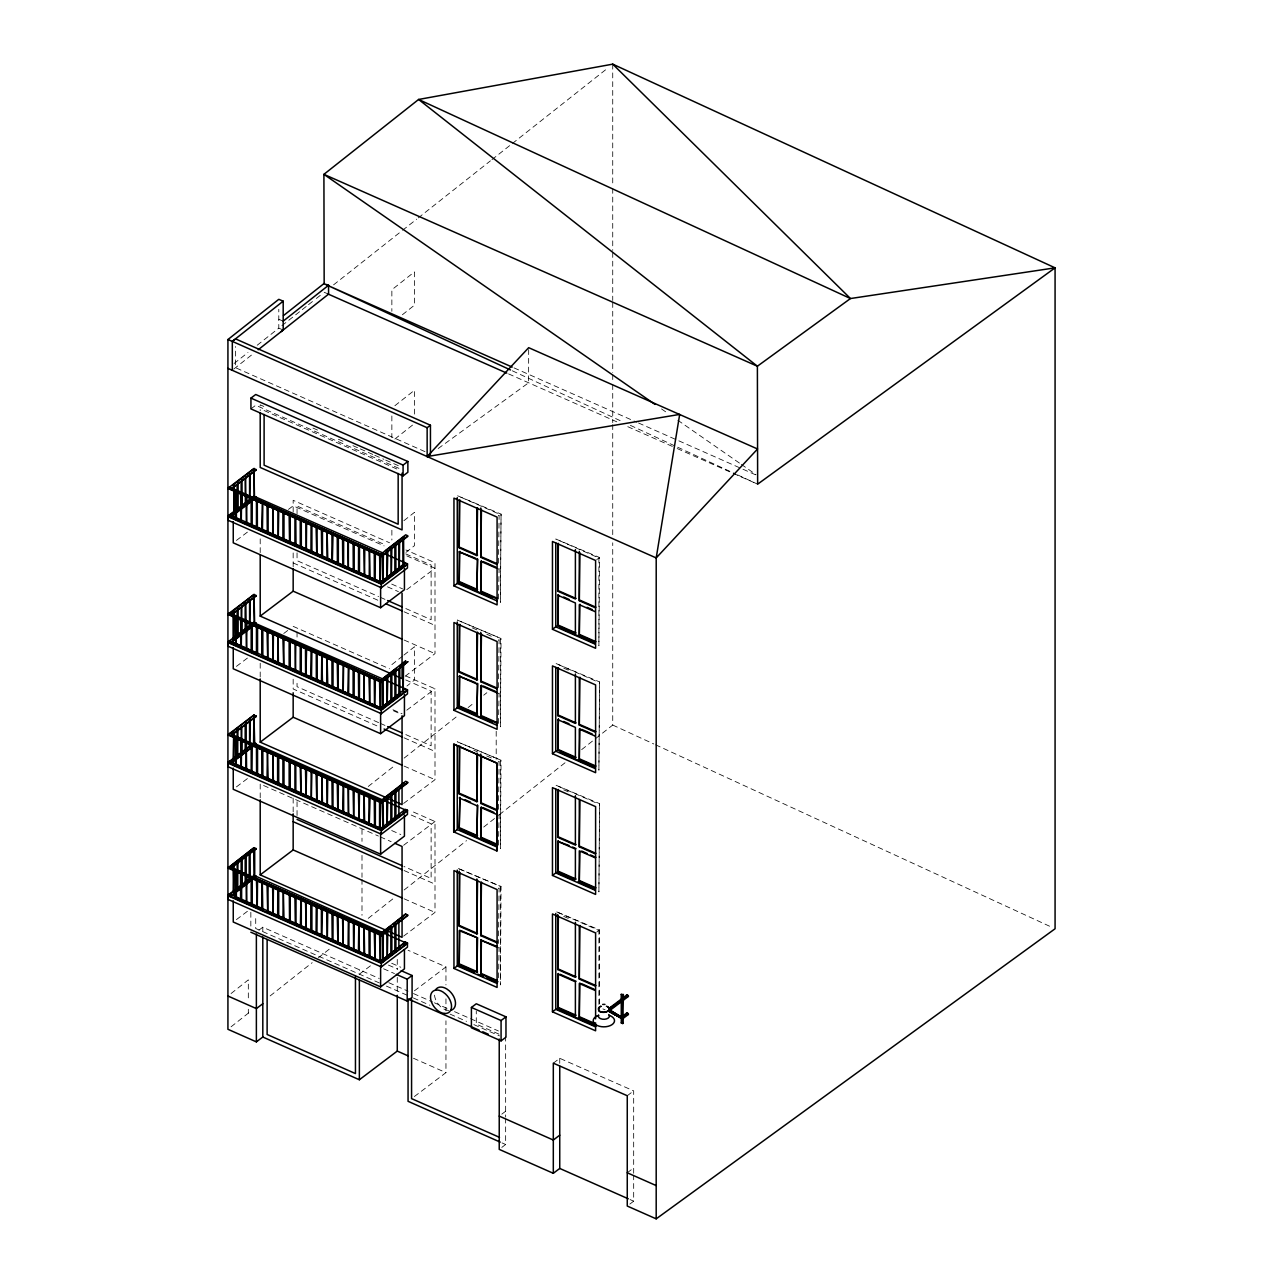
<?xml version="1.0" encoding="UTF-8"?>
<svg xmlns="http://www.w3.org/2000/svg" width="1283" height="1283" viewBox="0 0 1283 1283"><rect width="100%" height="100%" fill="white"/><g stroke="black" fill="none" stroke-linecap="round" stroke-linejoin="round"><path stroke-width="0.75" stroke-dasharray="5 3.75" d="M260.208 797.834L260.208 784.009L378.421 836.051M260.208 676.975L260.208 663.151M260.208 552.62L260.208 536.743M293.166 811.898L293.166 798.202M293.166 679.188L293.166 688.971L378.629 726.611M293.166 566.701L293.166 551.113M293.166 512.045L293.166 500.306L389.535 542.757M297.047 815.507L297.047 799.902M297.047 552.845L297.047 560.655L378.581 596.547M297.047 513.825L297.047 506.015L385.814 545.099M403.616 936.141L435.001 912.389L435.001 821.521L411.362 811.113M403.616 803.431L435.001 779.679L435.001 688.811L405.909 676.013M405.187 676.205L435.001 653.64L435.001 562.772L405.909 549.958M500.402 887.066L500.402 984.943L501.06 886.569L457.277 868.094L501.06 886.569M500.402 760.739L500.402 848.528L501.06 760.242L457.277 741.766L501.06 760.242M500.402 639.03L500.402 726.819L501.06 638.533L457.277 620.042L501.06 638.533M501.06 514.114L500.402 602.417L501.06 514.114L457.277 495.639M598.904 1004.348L598.904 930.448M598.904 557.993L598.904 645.782L599.562 557.496L555.78 539.02L598.888 557.993M599.562 1003.851L599.562 929.95L555.78 911.475L598.888 930.448M599.562 803.623L598.904 891.91L599.562 803.623L555.78 785.148L598.888 804.12M599.562 681.914L598.904 770.201L599.562 681.914L555.78 663.423L598.888 682.412M528.676 349.585L528.612 382.783L436.653 449.643M234.083 363.506L247.972 352.536M257.209 345.223L278.796 328.159L278.796 309.299M281.923 325.674L300.703 310.839M302.259 309.604L306.958 305.899M308.529 304.648L314.784 299.709M316.34 298.474L321.039 294.769M333.58 284.842L401.018 231.533M402.573 230.298L416.702 219.136M418.258 217.902L490.411 160.856M491.966 159.621L510.794 144.738M512.366 143.504L608.03 67.871M233.763 369.071L253.649 353.37M402.397 314.736L414.425 305.21L414.425 271.9L391.86 289.75L391.86 311.304M394.875 405.733L414.441 390.273L414.441 415.74M394.875 439.043L414.441 423.582M403.904 520.69L414.441 512.366L414.441 545.676L405.412 552.813M391.876 664.61L402.413 656.287M403.92 655.084L414.457 646.76L414.457 680.07L406.936 686.02M368.237 786.479L394.763 765.518M404.129 758.109L458.753 714.936M468.119 707.542L474.357 702.603M483.723 695.194L486.834 692.74M231.068 993.523L248.325 979.875L248.325 1001.414M231.068 1026.801L251.452 1010.699M270.136 995.913L312.17 962.683M318.392 957.76L330.854 947.912M368.237 918.355L393.207 898.613M404.129 889.985L466.547 840.622M483.723 827.054L494.645 818.426M499.312 814.721L566.124 761.91M581.664 749.625L594.093 739.794M595.633 738.575L612.729 725.055L612.729 542.805M250.939 408.892L255.718 405.268L400.537 469.049M236.425 540.432L247.555 532.012M288.45 509.415L293.166 505.839L384.082 545.884M236.425 666.374L247.555 657.971M283.751 633.481L290.022 628.734M498.462 515.766L499.119 515.269L498.462 565.097M406.759 589.683L435.001 568.305L405.909 555.491M498.462 569.091L499.119 568.594L498.462 599.562M236.425 786.896L249.143 777.273M596.691 559.661L599.562 557.496M498.462 640.169L499.119 639.672L498.462 689.516M406.759 710.189L435.001 688.811M498.462 693.51L499.119 693.012L498.462 723.965M236.425 919.606L247.555 911.187M476.891 752.399L477.549 751.902L472.256 749.561M258.941 930.143L262.807 927.224L379.207 978.48M498.462 761.877L499.119 761.38L498.462 811.225M403.616 845.272L435.001 821.521M498.462 815.218L499.119 814.721L498.462 845.689M370.418 965.826L359.368 974.182L359.368 969.756M498.462 888.445L499.119 887.948L498.462 943.438M414.377 990.845L445.955 966.949L408.074 950.27M498.462 947.896L499.119 947.399L498.462 981.864M596.691 932.116L599.562 929.95M414.377 1096.532L445.955 1072.636L445.955 1020.787M553.31 1063.158L559.741 1058.299L633.674 1090.871L633.674 1173.785M501.797 1114.157L505.646 1111.238M501.797 1147.419L505.646 1144.5L505.646 1118.888M627.259 1095.73L633.674 1090.871M627.259 1172.774L633.674 1167.915M629.825 1204.095L633.674 1201.177L633.674 1175.741M448.617 1010.507L445.939 1009.946A13.215 8.58 52.9 0 1 434.52 995.159M602.882 1008.903L605.079 1009.817M324.166 292.283L328.56 294.144M278.796 319.291L283.19 321.135M278.796 328.159L283.19 330.004M263.849 406.438L260.208 404.835L260.208 410.704M312.956 428.057L318.409 430.463M338.407 439.267L343.86 441.673M352.953 445.682L358.406 448.088M360.234 448.874L372.952 454.487M374.78 455.289L383.874 459.298M385.686 460.1L398.42 465.697M264.106 410.544L398.163 469.578M460.87 497.227L500.386 514.627M405.749 553.887L431.12 565.049L431.12 619.689L403.937 607.725M391.7 584.086L402.621 588.897M387.514 586.844L398.42 591.639M472.256 627.852L477.549 630.178M486.738 634.219L492.047 636.56M563.686 668.106L568.994 670.448M380.393 597.349L385.814 599.738M293.166 562.932L378.629 600.572M404.081 611.783L435.001 625.398M404.081 640.025L435.001 653.64M293.166 626.361L389.535 668.796M405.749 679.926L431.12 691.104L431.12 745.744L403.937 733.764M392.967 709.756L402.06 713.749M393.528 710.83L400.793 714.038M486.738 755.944L492.047 758.269M563.686 789.831L568.994 792.156M378.581 722.602L297.047 686.694L297.047 680.84M380.393 723.404L385.814 725.793M404.081 737.821L435.001 751.437M404.081 766.079L435.001 779.679M411.185 815.026L431.12 823.814L431.12 878.438L403.937 866.474M391.7 830.55L400.793 834.543M563.686 916.383L568.994 918.724M380.233 836.853L391.139 841.664M404.081 870.532L435.001 884.147M404.081 898.79L435.001 912.389M391.7 963.26L400.793 967.254M388.444 965.089L397.538 969.082M383.569 968.777L394.474 973.572M388.797 982.698L408.058 991.182M413.479 993.571L432.612 1002.007M434.44 1002.809L447.815 1008.695M454.519 1011.645L498.429 1030.987M498.975 1034.13L476.282 1024.123L476.282 1011.164M379.351 982.954L255.718 928.507L255.718 916.575M386.424 986.098L408.058 995.624M413.399 997.982L429.885 1005.23M450.044 1014.115L466.531 1021.364M473.86 1024.604L499.504 1035.894M514.018 367.884L636.705 422.187M638.549 423.005L677.023 440.037M678.851 440.839L741.141 468.423M742.969 469.225L757.628 475.72M508.597 373.914L616.802 421.818M627.788 426.678L675.339 447.735M677.167 448.537L757.644 484.172L737.645 474.918M424.978 451.632L235.607 367.74L235.607 346.586M413.495 1058.267L445.955 1072.636M502.038 1142.912L505.646 1144.5M630.065 1199.573L633.674 1201.177M612.729 725.055L653.753 743.964M655.565 744.798L1051.451 927.08M512.334 370.803L623.137 422.011M630.402 425.363L675.852 446.372M677.665 447.206L735.833 474.085M661.531 408.94L668.042 413.479M677.825 420.263L739.714 463.259M741.333 464.398L755.992 474.582M612.729 64.15L612.729 186.324M612.729 188.328L612.729 250.41M612.729 252.414L612.729 300.479M612.729 302.483L612.729 372.567M612.729 374.572L612.729 382.591M612.729 384.595L612.729 422.636M612.729 424.641L612.729 534.803M559.741 1058.299L559.741 1064.216M505.646 1036.135L505.646 1117.108M496.2 731.278L496.2 759.247M445.955 966.949L445.955 984.895M445.955 998.848L445.955 1010.812M397.265 959.443L397.265 969.403M397.265 977.373L397.265 993.315M391.86 415.949L391.86 437.503M391.876 530.216L391.876 540.015M361.998 829.379L361.998 841.375M361.998 855.36L361.998 877.331M361.998 879.336L361.998 915.292M297.047 632.054L297.047 637.908M262.807 927.224L262.807 931.217M250.843 912.309L250.843 926.23M248.325 1009.24L248.325 1013.153"/><path stroke-width="1.5" d="M262.807 937.039L262.807 1037.017L256.375 1041.876L227.925 1029.287L227.925 339.546L278.796 299.324L283.19 301.168L283.19 330.004L281.073 331.672M394.779 843.268L402.06 846.459L402.06 937.328L260.208 874.878L260.208 799.806M402.06 715.738L402.06 804.617L260.208 742.167L260.208 678.948M402.06 593.243L402.06 678.579L260.208 616.113L260.208 554.593M260.208 412.661L260.208 467.461L402.06 529.927L402.06 473.17M264.106 414.441L264.106 465.184L398.163 524.218L398.163 473.475M260.208 874.878L293.166 849.939L293.166 813.855M260.208 742.167L293.166 717.229L293.166 692.74M260.208 616.113L293.166 591.174L293.166 568.577M258.22 349.746L328.56 294.144L328.56 285.275L324.166 283.848L323.909 174.344L418.611 99.465L612.729 64.15L1055.075 267.842L1055.075 928.764L656.19 1218.85L627.259 1206.036L627.259 1095.73L553.31 1063.158L553.31 1173.303L499.231 1149.376L499.231 1039.022M453.957 968.44L453.957 870.58L497.082 889.568L497.082 987.429L453.957 968.44L457.935 965.457L474.101 972.578M453.957 710.333L453.957 622.528L497.082 641.532L497.082 729.321L453.957 710.333L457.935 707.334L492.079 722.361M453.957 585.914L453.957 498.125L497.082 517.113L497.082 604.902L453.957 585.914L457.935 582.931L492.079 597.958M457.261 870.082L457.277 965.955L496.794 983.355M496.826 850.837L496.826 763.048L453.701 744.06L453.701 831.849L497.082 851.03L497.082 763.241L453.957 744.252L453.957 832.042L457.261 829.54L457.261 745.744M457.261 622.03L457.277 707.847L496.794 725.248M457.261 497.628L457.277 583.428L496.794 600.829M477.549 937.905L476.891 972.37L459.218 964.591L459.218 930.624L477.549 937.905L461.639 930.897M477.549 880.411L476.891 933.96L459.218 926.182L459.218 871.173M459.218 828.417L459.875 797.449L459.218 828.417L476.891 836.195L477.549 805.227L476.891 836.195M477.549 753.875L476.891 801.731L459.218 793.952L459.218 746.594M476.891 714.471L477.549 683.518L476.891 714.471L459.218 706.692L459.218 676.237L475.785 682.732M477.549 632.15L476.891 680.022L459.218 672.244L459.218 624.869M476.891 590.068L477.549 559.099L476.891 590.068L459.218 582.29L459.218 551.818L475.785 558.33M477.549 507.747L476.891 555.603L459.218 547.825L459.218 500.466M459.218 964.591L459.875 930.127M459.218 926.182L459.875 872.632M459.218 793.952L459.875 746.097M459.218 706.692L459.875 675.74M459.218 672.244L459.875 624.372M459.218 582.29L459.875 551.321M459.218 547.825L459.875 499.969M476.891 972.37L476.891 938.402M476.891 933.96L476.891 878.951M476.891 801.731L476.891 754.372M476.891 680.022L476.891 632.647M476.891 555.603L476.891 508.244M496.681 981.078L480.788 974.086L480.788 940.118L497.355 946.613M496.681 942.668L480.788 935.66L480.788 882.624M496.681 844.904L480.788 837.911L480.788 807.44L496.681 814.432M496.681 810.455L480.788 803.447L480.788 754.099M496.681 723.195L480.788 716.187L480.788 685.731L496.681 692.724M496.681 688.73L480.788 681.738L480.788 632.391M496.681 598.776L480.788 591.784L480.788 561.312L496.681 568.321M496.681 564.328L480.788 557.319L480.788 507.988M480.788 974.086L481.446 939.621M480.788 935.66L481.446 882.127M480.788 837.911L481.446 806.943M480.788 803.447L481.446 755.575M480.788 716.187L481.446 685.218M480.788 681.738L481.446 633.866M480.788 591.784L481.446 560.815M480.788 557.319L481.446 509.463M595.601 1022.824L595.601 1030.81L552.46 1011.822L552.46 913.961L595.601 932.949L595.601 1018.83M552.46 875.423L552.46 787.634L595.601 806.622L595.601 894.411L552.46 875.423L556.437 872.44M552.46 753.698L552.46 665.909L595.601 684.897L595.601 772.687L552.46 753.698L556.437 750.715M552.46 629.295L552.46 541.506L595.601 560.495L595.601 648.284L552.46 629.295L556.437 626.312M555.764 913.464L555.78 1009.336L595.296 1026.737M555.764 789.125L555.78 872.937L595.296 890.338M555.764 667.417L555.78 751.213L595.296 768.613M555.764 542.998L555.78 626.81L595.296 644.21M557.72 1007.973L557.72 974.005L575.393 981.784L575.393 1015.751L557.72 1007.973L558.378 973.508M575.393 922.333L575.393 977.325L557.72 969.547L557.72 914.554M557.72 841.327L575.393 849.105L575.393 879.577L557.72 871.798L557.72 841.327L568.994 845.497M575.393 795.765L575.393 845.112L557.72 837.334L557.72 789.959M557.72 750.074L558.378 719.105L557.72 750.074L575.393 757.852L575.393 727.397L557.72 719.619M575.393 674.056L575.393 723.404L557.72 715.625L557.72 668.251M557.72 625.671L558.378 594.703L557.72 625.671L575.393 633.449L575.393 602.978L557.72 595.2M575.393 549.653L575.393 598.985L557.72 591.206L557.72 543.848M557.72 969.547L558.378 916.014M557.72 871.798L558.378 840.83M557.72 837.334L558.378 789.462M557.72 715.625L558.378 667.753M557.72 591.206L558.378 543.351M595.2 1024.459L579.291 1017.451L579.291 983.5L595.2 990.492M595.2 986.05L579.291 979.041L579.291 926.005M595.2 888.285L579.291 881.277L579.291 850.821L595.2 857.814M595.2 853.82L579.291 846.828L579.291 799.453M595.2 766.576L579.291 759.568L579.291 729.097L595.2 736.105M595.2 732.112L579.291 725.103L579.291 677.745M595.2 642.158L579.291 635.149L579.291 604.694L595.2 611.686M595.2 607.693L579.291 600.701L579.291 551.353M579.291 1017.451L579.948 983.003M579.291 979.041L579.948 925.508M579.291 881.277L579.948 852.217M579.291 846.828L579.948 800.929M579.291 759.568L579.948 728.6M579.291 725.103L579.948 677.248M579.291 635.149L579.948 604.197M579.291 600.701L579.948 552.829M609.104 1008.326L621.886 998.655L623.33 999.297L622.72 1023.545L621.277 1022.904L621.277 1001.975M622.72 1023.545L621.886 999.617M626.954 1012.832L628.397 1014.436L626.954 1012.832L623.153 1015.719M626.954 994.822L628.397 996.41L626.954 994.822L623.153 997.693M233.859 513.264L233.714 485.583L233.859 513.328M234.115 485.824L233.073 485.968M237.098 510.105L238.141 509.976L237.13 510.185L237.098 484.862M241.14 481.799L241.14 507.058L242.118 507.074L242.006 479.521M238.125 510.057L238.141 482.777M250.249 473.603L249.608 501.188L249.576 473.411M245.711 477.051L245.582 504.251L245.181 478.751M254.387 497.227L254.114 470.027L254.355 497.884M249.207 500.947L250.249 500.803M234.115 638.966L233.073 639.11L234.115 638.918L234.115 611.766M237.13 636.127L238.141 635.919L237.13 636.127L237.098 610.804M241.14 607.757L241.541 633.241L241.813 606.009M241.14 633L242.182 632.856M245.181 602.753L245.181 629.953L246.16 629.969L245.807 602.369M250.249 599.562L249.608 627.146L249.576 599.353M254.291 623.779L253.922 596.13M253.842 596.05L254.708 596.37L253.649 596.194M249.207 626.89L250.249 626.745M233.153 759.761L233.714 732.032L234.115 759.488L233.089 759.536L233.971 759.664M234.099 732.368L233.153 732.577M253.681 623.618L254.708 623.57M237.098 731.31L237.499 756.81L237.98 729.033M241.14 728.263L241.541 753.763L241.813 726.531M241.14 753.522L242.182 753.378M250.249 720.068L249.608 747.652L249.576 719.859M245.181 750.459L246.208 750.314L245.197 750.539L245.181 725.2M246.208 750.395L246.208 723.115M253.842 743.771L254.659 744.156L253.585 744.076L253.842 716.572M254.499 716.523L253.745 716.78M249.207 747.412L250.249 747.267M254.708 744.076L253.97 716.523M237.098 862.08L237.499 889.52L237.98 861.743M242.182 886.088L241.14 886.232L242.182 886.088L242.182 858.888M245.181 883.169L246.208 883.025L245.197 883.249L245.181 855.969M250.185 880.138L249.207 880.122L250.249 879.978L250.089 852.586M246.208 883.105L246.208 855.825M249.207 880.122L249.207 852.922M253.842 876.481L254.708 876.626L254.708 849.426M254.579 876.497L253.649 876.626M383.441 553.887L382.719 581.407M387.819 550.551L387.193 578.136L386.841 550.535M390.85 547.729L391.86 547.504L391.363 575.073L390.818 547.649L391.86 547.504M386.792 577.895L387.819 577.751M390.818 574.848L391.86 574.704M395.838 571.801L394.859 571.785L395.902 571.641L395.822 544.297M394.859 571.785L394.859 546.526M398.885 543.479L399.286 568.978L399.654 541.169M387.819 676.494L387.193 704.078L386.792 678.595M391.86 700.646L390.818 700.791L391.86 700.646L391.86 673.447M394.875 697.808L395.902 697.583L394.939 697.872L394.859 672.484M399.863 694.696L398.885 694.68L399.927 694.536L399.767 667.144M395.886 697.679L395.902 670.4L394.875 670.448L395.822 670.255M398.885 694.68L398.885 669.421M403.199 691.81L403.568 664.049M402.99 691.409L403.712 691.778M382.847 827.856L382.318 800.432M382.623 827.375L383.441 827.535L382.943 800.031M387.819 797.016L387.193 824.6L386.792 799.101M390.85 821.377L391.86 821.152L390.85 821.377L390.818 794.097M395.902 818.105L394.859 818.249L395.902 818.105L395.902 790.905M398.949 815.026L399.927 815.042L398.885 815.186L398.885 789.943M383.184 933.366L382.623 932.885M403.167 811.834L403.953 812.075L403.167 811.786M386.792 929.87L387.322 957.294L387.819 929.726L386.841 929.71M386.792 957.07L387.819 956.926M390.85 954.087L391.86 953.862L390.85 954.087L390.818 926.807M395.902 950.815L394.859 950.96L395.902 950.815L395.902 923.616M399.911 920.649L398.917 920.777L399.654 920.328M398.949 947.736L399.927 947.752L398.885 947.896L398.885 922.653M403.888 944.513L403.167 944.496M679.669 414.505L656.206 557.929L656.19 1218.85M609.04 1010.106L622.72 1017.772L622.72 1018.91L608.832 1011.229L609.04 1010.106L628.397 995.448M229.898 489.031L230.347 488.55M236.361 518.733L235.302 518.54L235.463 491.132M240.579 493.65L241.685 493.795L241.252 521.219L240.579 493.65L241.685 493.795M235.559 518.749L236.393 518.605L236.393 491.453M245.871 495.976L246.977 496.12L246.544 523.544L245.871 495.976L246.977 496.12M252.174 525.789L252.254 498.446L251.227 498.462M257.37 528.163L257.29 500.498M251.163 498.317L251.179 525.581L251.997 525.308M262.823 530.376L261.764 530.2L262.309 502.744M267.04 505.069L268.131 505.213L267.04 505.069L267.297 532.782M235.831 644.82L235.463 617.091M272.718 535.155L272.75 507.394L272.846 535.139M229.593 641.789L230.154 642.19M267.121 532.365L267.874 532.349M267.297 532.734L268.131 532.573L268.131 505.213M272.317 534.835L273.391 535.043M245.871 621.934L246.977 622.063L246.544 649.487L245.871 621.934L246.945 622.143M241.685 619.737L241.252 647.161L240.579 619.593M252.238 651.668L251.179 651.475L251.163 624.26L252.109 624.163M277.898 509.736L278.283 537.529L278.716 512.029M246.047 648.941L246.544 649.439M257.29 626.441L256.52 626.745M296.004 544.986L295.764 517.434M289.541 542.581L289.14 514.948M289.3 542.372L290.247 542.276L290.247 517.033M267.105 631.172L268.131 631.156L267.698 658.804L267.04 631.011L268.131 631.156M236.393 737.917L235.96 765.342L235.463 737.597M261.892 656.335L262.839 656.255L261.764 656.142L261.748 628.911M262.823 656.271L262.839 629.055M306.316 549.733L305.931 522.005M230.699 762.551L229.641 762.423M273.423 633.706L273.135 661.13L272.605 633.353M240.595 740.195L241.685 740.243L241.252 767.683L240.579 740.115L241.685 740.243M267.105 658.596L268.131 658.58M310.951 551.995L311.079 524.346M235.447 765.197L236.216 765.245M277.673 663.263L278.042 635.678L278.411 663.455M278.684 636.111L277.625 635.983M245.935 769.8L246.304 742.216L246.577 769.447M272.317 660.777L273.423 660.905M246.977 742.568L245.935 742.6M316.083 526.896L317.174 527.04L316.757 554.464L316.083 526.896L317.158 527.105M282.918 638.132L283.992 638.18L283.703 665.781L282.901 638.052L283.992 638.18M310.791 551.77L311.897 551.85L311.897 524.715M251.965 772.318L252.254 744.83M322.466 529.366L321.392 529.302L322.466 529.366L322.466 556.565L321.52 556.597M316.115 553.967L317.158 554.256M257.29 746.947L256.6 747.331M327.053 559.083L327.085 531.098L327.758 558.843L326.684 558.843L327.694 558.682M321.76 556.758L321.392 529.302M295.459 671.089L295.01 643.392M295.459 671.025L295.764 643.376M289.156 668.17L290.247 668.235L289.156 668.17L289.14 640.891L290.247 641.035L289.317 640.714M256.6 774.515L256.456 747.107M332.345 561.361L333.035 533.953M268.051 779.166L267.04 778.973L267.457 751.293L268.131 779.086M230.234 867.741L229.898 868.19M301.232 673.334L301.313 645.99L300.366 646.087M268.131 751.662L267.04 751.597M337.397 563.638L337.237 536.214L338.087 536.069M262.694 776.536L261.748 776.632L262.839 776.712L262.839 749.561M332.024 561.248L333.019 561.248M272.846 781.652L272.75 753.859L273.423 781.363L272.589 781.523M273.423 754.228L272.317 754.083M342.786 566.028L342.529 538.363L343.379 538.219M229.657 894.973L230.298 895.422M300.222 645.862L300.238 673.126L301.056 672.853M337.237 563.413L338.311 563.622M311.865 677.921L310.807 677.745L311.079 650.305M306.429 675.708L305.899 675.724M272.317 781.283L273.407 781.283M348.912 541.009L347.853 540.801L348.351 568.433L348.383 540.656M235.447 897.908L236.393 897.827L235.302 897.715L235.302 870.499L236.393 870.628L235.591 870.275M306.605 648.332L305.899 675.66M236.361 897.843L236.393 872.568M342.593 565.899L343.636 565.883L342.786 565.979M343.603 565.899L343.636 540.448M316.34 680.327L316.26 652.662M241.653 900.169L240.595 900.041L240.579 872.825M277.689 783.48L278.716 783.753L277.673 783.769M241.605 900.233L241.685 872.953M278.684 783.769L278.716 758.494M321.44 682.524L321.792 654.939L322.466 682.508M251.227 904.836L251.163 877.476L252.109 877.396M322.466 655.308L321.375 655.18M358.47 572.892L358.582 545.355M317.174 652.983L317.158 680.247L316.163 679.846M283.976 786.158L282.918 785.966L282.901 758.558M246.977 875.279L246.544 902.719L245.871 875.15M354.188 570.406L353.114 570.406L354.204 570.486L354.204 545.275M326.844 684.464L327.085 657.04L327.758 684.833L326.812 684.93M257.546 879.946L257.258 907.354L256.456 879.817L257.29 879.657M327.758 657.409L326.732 657.425M363.714 547.713L364.789 547.777L364.5 575.426L363.698 547.633L364.789 547.777M295.844 791.563L295.764 763.882M321.392 682.299L322.177 682.732M289.156 788.676L290.247 788.74L289.156 788.676L289.14 761.412M358.47 572.827L359.497 572.876L358.486 572.603M359.481 572.892L359.497 545.676M332.987 659.815L332.217 660.12M237.195 897.908L262.758 909.615L262.309 881.918M369.247 577.687L369.408 549.958L370.081 577.478L369.247 577.623M370.081 550.327L369.039 550.359M300.222 766.368L300.896 793.936L300.928 766.176M295.315 791.563L296.004 791.451M267.04 884.308L268.131 884.372L267.698 912.037L267.04 884.244L268.131 884.372M374.331 579.884L374.267 552.524L375.31 552.508M331.976 687.111L333.051 687.175L331.976 687.063L331.96 659.831M262.694 909.246L261.748 909.342L262.823 909.487M333.019 687.191L333.051 659.975M369.135 577.558L369.937 577.302M343.636 664.45L343.202 692.066L343.235 664.113M273.423 886.938L273.135 914.346L272.605 886.585M311.897 771.163L311.32 798.587L311.079 770.81M338.343 662.301L337.766 689.725L337.237 662.172M379.56 554.673L380.233 582.418L380.65 554.721M375.085 580.076L375.374 552.668M347.885 694.183L348.383 666.599M277.673 916.479L277.786 888.943M316.099 773.441L317.174 773.489L316.757 800.929L316.083 773.36L317.174 773.489M272.317 913.993L273.407 913.993M379.56 582.049L380.65 582.049M354.188 696.557L353.114 696.3L353.114 669.149L354.204 669.293L353.402 668.94M282.918 918.724L283.992 918.708L282.918 918.676L283.335 891.043L283.976 918.869M283.976 891.477L282.918 891.348M321.76 803.222L321.792 775.461L322.466 803.014M348.206 694.36L348.912 694.151M278.138 916.687L278.138 916.623M322.466 775.83L321.375 775.686M348.623 694.376L348.912 666.952M278.684 916.479L278.716 889.263M289.541 921.755L289.317 893.93M326.684 777.867L327.758 777.915L327.341 805.58L326.668 777.787L327.758 777.915M353.114 696.348L354.14 696.332L354.204 671.234M321.392 802.757L322.29 803.206M364.083 701.336L364.115 673.35L364.228 701.32M364.757 673.783L363.714 673.655M295.315 924.273L294.93 896.753L295.764 896.592M358.663 698.962L358.406 671.49L359.497 671.618L358.582 671.298M333.019 780.561L332.971 807.809M359.416 698.946L359.497 673.559M289.14 921.306L290.247 921.451L289.3 921.547M300.366 926.502L300.928 898.886M294.946 923.824L295.844 924.273M332.217 807.825L331.96 780.353M296.004 924.161L296.02 896.881M332.04 807.36L332.794 807.344M374.524 705.955L374.267 678.466L375.31 678.45M305.931 901.179L306.172 928.972L305.53 901.34M342.689 812.428L343.235 784.619M306.605 901.548L305.562 901.564M368.975 676.141L369.648 703.709L370.081 676.269M338.343 782.806L338.167 810.198M380.089 708.36L379.56 680.615L380.586 680.599M348.527 787.137L348.495 814.897L348.11 787.12M374.299 705.538L375.197 705.987M348.912 787.473L347.821 787.329M375.374 678.611L374.668 705.939M343.539 812.476L342.545 812.283L343.636 812.283L343.636 784.955M317.093 933.543L316.083 933.206L316.26 905.878M380.634 708.2L380.65 682.7M347.885 814.689L348.912 814.673M316.917 933.062L317.174 906.199M326.684 910.577L327.758 910.625L327.341 938.29L326.668 910.497L327.758 910.625M364.083 821.858L364.115 793.856L364.613 821.842M364.757 794.305L363.698 794.097M359.497 792.124L359.08 819.564L358.406 791.996M321.76 935.868L322.466 908.54M332.217 940.535L331.96 913.063L332.906 912.967M363.714 821.393L364.757 821.729M374.524 826.46L374.267 798.988L375.31 798.956M338.343 915.517L337.237 915.388L337.91 942.957L338.087 915.228M368.975 796.647L368.975 823.846L370.049 824.055M332.971 940.519L333.051 913.191M380.089 828.818L380.586 801.105M342.529 917.537L343.202 945.282L343.235 917.329M337.269 942.46L338.311 942.797M375.374 799.117L375.342 826.38L374.347 825.995M348.078 947.528L348.383 919.815M354.204 922.509L353.643 949.933L353.402 922.156M347.885 947.399L348.751 947.56M359.481 951.954L358.406 951.842L358.823 924.466L359.416 952.178M359.497 924.835L358.47 924.867M353.114 949.564L354.14 949.5M364.083 954.568L364.115 926.567L364.613 954.552M364.757 927.016L363.698 926.807M368.975 929.357L369.135 956.781M369.135 929.582L370.049 929.566L370.049 956.765L369.151 956.316M380.089 961.576L379.56 933.832L380.393 933.687M375.374 931.827L374.941 959.251L374.267 931.699M379.56 961.224L379.944 961.496M380.634 961.432L380.65 933.976M233.089 513.088L234.051 513.184M241.156 506.977L242.118 507.074M245.181 503.93L246.208 503.866M238.077 608.88L237.098 608.864L237.98 608.527M233.137 638.886L233.073 611.911M245.181 629.873L246.16 629.969M238.077 729.385L237.098 729.369M237.13 756.649L238.141 756.425M395.886 544.537L394.939 544.73M398.917 568.818L399.927 568.594M403.712 565.835L403.6 538.684M242.118 859.049L241.156 859.113L241.91 858.648M237.13 889.36L238.141 889.135M383.056 707.398L383.104 680.07M386.792 703.758L387.819 703.693M395.838 791.066L394.875 791.13L395.822 790.761M386.792 824.263L387.819 824.215M382.976 960.534L382.51 932.949M387.819 929.806L386.953 930.063M251.243 525.324L252.254 525.565M273.391 507.843L272.317 507.635M296.004 517.787L294.946 517.658L294.93 544.778L296.004 544.938L295.186 545.067M283.158 539.774L283.832 539.806M289.172 542.067L290.247 542.276M301.168 547.023L300.479 547.392M327.742 531.531L326.668 531.322M321.392 556.501L322.45 556.485M240.611 646.728L241.669 646.792M338.343 536.358L338.343 563.494L337.397 563.59M257.546 626.729L257.546 653.865L256.472 653.865M256.456 626.585L256.456 653.737L257.53 653.785M296.004 643.745L294.93 643.537M380.634 554.881L379.704 554.898M364.709 575.281L363.859 574.88M283.992 665.428L282.918 665.508M305.595 675.195L305.498 648.188M252.238 744.974L251.163 744.765L251.227 772.125M316.115 679.974L317.093 680.311M240.611 767.234L241.669 767.362M256.472 774.226L257.546 774.371L257.546 747.235M261.828 776.44L261.748 749.432M296.02 764.171L294.93 764.043L294.93 791.178L295.844 791.499M301.232 766.641L300.366 766.592M305.498 768.693L306.028 796.262L306.605 768.838M241.3 899.768L240.595 900.089M262.839 882.271L261.748 882.143L261.828 909.15M331.976 807.472L332.794 807.392M245.935 902.494L246.881 902.623M256.632 906.76L257.53 907.017M353.643 817.175L354.204 791.739M359.416 819.468L358.486 819.051M380.65 801.266L379.576 801.201M375.277 826.444L374.347 826.044M301.136 926.551L300.382 926.037M300.382 926.085L301.297 926.342L301.313 899.223M316.163 933.078L317.174 933.35M348.832 947.512L348.078 947.479M363.714 954.151L364.645 954.135M374.347 958.754L375.085 959.251M232.319 370.226L232.319 341.39L235.607 338.904L430.446 425.234L427.143 427.72L427.143 456.556L528.676 347.677L757.563 448.986L656.206 557.929L227.925 368.381M254.724 497.531L253.842 497.884M382.43 581.055L383.441 581.087M403.937 565.402L403.006 565.819M403.904 565.643L403.006 565.771L402.926 540.416M383.216 707.206L382.927 707.414M233.073 865.143L233.474 892.583L234.115 864.999M227.925 339.546L232.303 341.39L283.19 301.168M283.495 315.57L324.166 283.415M283.19 321.135L328.56 285.275M250.939 398.115L255.718 394.49L407.866 461.495L407.866 472.272L403.087 475.897L250.939 408.892L250.939 398.115L403.087 465.104L407.866 461.495M407.802 536.406L381.324 556.453L227.925 488.278L254.066 468.503L256.215 470.059L231.726 488.598L378.998 553.454M232.64 485.327L254.066 468.503M256.215 469.45L231.726 488.598M355.359 570.791L380.81 582.001L405.3 562.852L407.465 563.814L407.465 567.968L381.324 587.742L227.925 520.192L227.925 516.039L254.066 496.248L256.215 497.211L254.836 498.846M231.1 514.242L249.463 500.338M256.215 497.211L231.373 516.183M231.726 516.343L253.296 500.017M381.324 682.396L407.802 661.739L381.324 682.396L227.925 614.236L254.066 594.446L256.215 596.002L231.726 614.541L262.646 628.157M231.1 612.44L254.066 594.446M256.215 595.408L231.726 614.541M355.359 696.733L380.81 707.943L405.3 688.795L407.465 689.757L407.465 693.911L381.324 713.685L227.925 646.135L227.925 641.981L254.066 622.207L256.215 623.153L254.836 624.805M234.164 637.859L247.94 627.435M256.215 623.153L231.726 641.676L255.365 652.694M231.726 642.286L253.296 625.96M381.324 556.453L407.802 535.797L405.685 534.819L380.81 554.24M385.477 550.712L404.129 536.599M380.81 582.001L385.269 578.617M388.348 576.292L403.76 564.632M381.324 587.742L381.324 583.589L407.465 563.814M407.465 564.408L381.324 584.198L227.925 516.648L229.577 514.788L382.976 582.947M233.249 521.7L233.249 542.837L380.618 607.725L404.434 589.699L404.434 568.545M407.802 782.855L381.324 802.901L227.925 734.742L254.066 714.968L256.215 716.523L231.726 735.047L378.998 799.902M231.1 732.946L254.066 714.968M256.215 715.914L231.726 735.047M375.358 826.236L380.81 828.449L405.3 809.316L407.465 810.263L407.465 814.416L381.324 834.207L227.925 766.641L227.925 762.487L254.066 742.713L256.215 743.659L254.836 745.311M231.1 760.691L247.94 747.957M256.215 743.659L231.373 762.647M231.726 762.808L253.296 746.481M405.685 660.761L380.81 680.198L396.351 668.427M399.462 666.085L405.685 661.37M380.81 707.943L399.141 694.071M381.324 713.685L381.324 709.531L407.465 689.757M407.465 690.366L381.324 710.14L227.925 642.591L229.577 640.73L382.976 708.89M233.249 647.642L233.249 668.78L380.618 733.684L404.434 715.641L404.434 694.504M253.553 877.364L380.81 933.415L405.685 913.993L407.802 915.565L381.324 935.612L227.925 868.062L254.066 847.678L256.215 848.624L230.379 867.789M254.066 847.678L229.577 866.811L382.976 934.361M256.215 848.624L231.726 867.757M380.81 961.159L405.3 942.027L407.465 942.973L407.465 947.127L381.324 966.917L227.925 899.351L227.925 895.197L254.066 875.423L256.215 876.369L231.726 895.518L256.215 876.369M231.1 893.401L249.463 879.496M381.324 802.901L407.802 782.261L405.685 781.283L380.81 800.704M383.922 798.347L404.129 783.063M380.81 828.449L382.19 827.407M388.348 822.74L399.141 814.577M381.324 834.207L381.324 830.037L407.465 810.263M233.249 768.148L233.249 789.302L380.618 854.189L404.434 836.147L404.434 815.01M262.807 1003.739L256.375 1008.598L227.925 996.009M380.81 933.415L390.144 926.358M393.239 924.001L405.685 913.993M381.324 935.612L407.802 914.971M382.19 960.117L405.3 942.027M381.324 966.917L381.324 962.747L407.465 942.973M233.249 900.858L233.249 922.012L380.618 986.9L404.434 968.857L404.434 949.645M250.843 932.212L407.208 1001.061L407.208 979.186L412.084 975.497L401.178 970.686M407.208 1001.061L412.084 997.372L412.084 975.497M262.807 1037.017L359.368 1079.757L397.265 1051.082L397.265 995.303M471.406 1007.46L476.282 1003.771L505.967 1016.842L505.967 1037.193L501.076 1040.882L471.406 1027.811L471.406 1007.46L501.076 1020.53L505.967 1016.842M552.46 1011.822L556.437 1008.839L595.97 1026.24M623.33 994.533L622.672 999.778L621.229 999.152L621.229 994.389L623.33 994.533L623.33 1000.259M610.291 1008.39L619.705 1001.269M608.832 1011.229L628.397 996.41M623.33 1017.307L628.397 1013.474M623.33 1018.269L628.397 1014.436M621.277 1022.904L623.33 1023.08M559.741 1135.182L553.31 1140.042L499.231 1116.098M553.31 1173.303L559.741 1168.444L559.741 1066.189M679.509 414.441L427.127 456.556L430.446 454.054L430.446 425.234M427.143 456.556L430.318 454.246M608.976 1008.598L622.672 999.778M250.105 599.803L249.207 599.706M382.751 580.862L382.318 553.967M254.579 717.037L253.954 717.165M254.05 876.497L253.681 849.651M233.859 892.487L233.747 892.487M403.07 944.609L403.969 944.705M383.104 960.486L383.344 932.998M300.479 547.344L301.313 547.183L301.313 520.048M311.801 551.995L310.951 551.947M375.197 552.845L374.267 552.524M353.114 543.206L353.29 570.165M236.104 644.82L236.393 617.412M374.556 579.451L375.085 580.028M278.443 662.894L278.138 663.455M375.197 678.787L374.267 678.466M358.486 698.545L359.481 698.738L358.663 698.914M369.151 703.1L370.081 703.421M252.109 771.821L251.163 771.965L251.965 772.27M316.372 800.287L316.917 800.351M375.197 799.309L374.331 799.133M251.452 904.403L252.238 904.836L252.254 877.62M332.971 913.336L332.024 913.207M332.04 940.118L333.035 940.311L332.217 940.487M600.139 1006.706L601.182 1006.257L600.284 1006.61M254.483 596.595L253.681 596.515M289.317 514.756L290.247 515.092L289.3 515.173M283.158 539.726L283.992 539.566L283.992 512.238M306.316 549.798L306.605 522.373M251.965 624.613L251.179 624.34M300.511 672.789L301.056 672.901M229.914 762.118L229.785 762.615M277.786 756.232L278.716 756.553L277.609 756.425L277.609 783.56M289.317 761.22L290.247 761.541L289.156 761.493M283.078 785.757L283.992 785.998L283.992 758.702M337.766 810.182L337.237 782.678M363.763 821.617L364.613 821.794M251.965 877.829L251.163 877.476M310.855 931.041L311.897 931.025L311.897 905.814M322.466 935.724L321.392 935.612L321.392 908.476M326.844 937.745L327.694 937.905M254.05 596.082L254.643 623.346M602.673 1004.413L604.951 1004.381M229.657 516.215L230.571 515.958M353.402 542.982L354.188 543.415L353.178 543.367M305.803 549.22L306.348 549.236M235.591 644.242L236.329 644.387M380.233 680.984L379.56 680.615M353.402 789.446L354.204 789.799L353.114 789.67L353.643 817.223M353.402 816.646L354.14 816.79M369.279 823.638L370.081 796.791M295.603 897.122L294.93 896.753M251.452 904.451L252.109 904.531M311.079 903.521L311.897 903.874L310.951 903.97M306.589 928.667L305.562 928.764M380.233 934.2L379.56 933.832M230.491 488.695L227.925 488.887L229.577 487.043L382.976 555.202M229.513 614.717L227.925 614.83L229.577 612.985L382.976 681.145L309.909 648.973M229.513 735.223L227.925 735.351L229.577 733.491L382.976 801.65M227.925 868.062L229.513 867.933M241.685 520.994L240.595 520.93M267.602 911.379L306.268 928.331M311.368 930.656L360.812 952.355M262.454 529.911L262.839 503.112M311.496 677.456L311.897 650.657M364.404 953.975L373.545 957.968M606.41 1006.209L607.324 1006.562M457.277 829.556L496.794 846.956M459.875 547.328L477.549 555.106M481.446 556.822L497.355 563.83M558.378 590.709L576.051 598.487M579.948 600.203L595.857 607.196M483.21 561.585L495.575 567.038M563.686 597.028L568.994 599.369M587.021 607.308L592.313 609.633M459.218 551.818L476.891 559.596M254.066 469.113L256.215 470.059M459.875 581.792L477.549 589.571M481.446 591.287L497.355 598.279M558.378 625.174L576.051 632.952M579.948 634.652L595.857 641.66M560.029 627.884L594.173 642.911M379.64 554.721L380.57 555.122M227.925 488.278L381.324 555.844M233.554 517.145L240.819 520.353M244.46 521.956L351.718 569.187M227.925 516.039L381.324 583.589M387.626 600.54L402.124 606.923M385.894 603.764L402.269 610.981M293.166 591.174L402.269 639.223M459.875 671.747L477.549 679.525M481.446 681.241L497.355 688.233M558.378 715.112L576.051 722.906M579.948 724.606L595.857 731.615M483.21 686.004L495.575 691.457M563.686 721.447L568.994 723.772M581.712 729.385L592.313 734.052M459.218 676.237L476.891 684.015M254.066 595.055L256.215 596.002M459.875 706.195L477.549 713.973M481.446 715.689L497.355 722.698M558.378 749.577L576.051 757.355M579.948 759.071L595.857 766.063M560.029 752.303L594.173 767.33M256.215 623.763L405.3 688.795M266.271 629.761L306.268 647.37M379.64 680.664L380.57 681.081M227.925 614.236L381.324 681.786M264.458 656.704L286.269 666.31M289.91 667.914L299.003 671.907M308.096 675.916L319.002 680.728M322.642 682.315L329.907 685.523M333.548 687.127L351.718 695.129M227.925 641.981L381.324 709.531M387.626 726.595L402.124 732.978M384.082 729.017L402.269 737.019M293.166 717.229L402.269 765.277M459.875 793.455L477.549 801.234M481.446 802.95L497.355 809.942M558.378 836.837L576.051 844.615M579.948 846.331L595.857 853.323M465.184 799.774L470.476 802.116M483.21 807.713L493.811 812.38M572.523 847.053L576.051 848.608M581.712 851.094L587.021 853.436M590.549 854.991L595.857 857.317M459.218 797.946L476.891 805.724M254.066 715.561L256.215 716.523M459.875 827.92L477.549 835.698M481.446 837.398L497.355 844.406M558.378 871.285L576.051 879.08M579.948 880.78L595.857 887.788M459.731 829.844L495.671 845.657M558.233 873.226L574.399 880.346M578.008 881.918L594.173 889.039M256.215 744.268L407.465 810.872L381.324 830.646L227.925 763.096L229.577 761.252L382.976 829.411M379.704 801.346L380.57 801.586M227.925 734.742L381.324 802.292M233.554 763.61L255.365 773.216M259.006 774.804L286.269 786.816M289.91 788.42L299.003 792.429M302.644 794.033L328.095 805.243M333.548 807.632L351.718 815.635M360.812 819.645L371.717 824.456M227.925 762.487L381.324 830.037M297.047 819.404L402.124 865.688M293.166 821.681L402.269 869.73M293.166 849.939L402.269 897.988M621.229 994.389L622.672 995.031M459.875 925.668L477.549 933.463M481.446 935.163L497.355 942.171M558.378 969.05L576.051 976.828M579.948 978.544L595.857 985.552M560.142 974.278L576.051 981.287M581.712 983.772L594.077 989.225M480.788 940.118L496.681 947.111M254.066 848.271L256.215 849.234M610.291 1010.523L622.72 1017.772M608.719 1011.084L622.704 1018.943L609.184 1011.501M459.875 964.094L477.549 971.873M481.446 973.572L497.355 980.581M558.378 1007.46L576.051 1015.254M579.948 1016.954L594.077 1023.176M477.693 974.166L483.098 976.523M486.69 978.111L497.467 982.858M233.554 868.559L249.912 875.776M363.843 927.032L364.709 927.304M379.704 934.056L380.57 934.297M227.925 867.452L381.324 935.002M227.925 895.197L381.324 962.747M396.303 974.374L407.208 979.186M407.93 998.832L479.136 1030.185M482.793 1031.789L488.278 1034.21M499.504 1137.347L411.57 1098.633L411.57 999.152M512.19 367.082L325.994 284.65L510.522 369.969M327.823 293.903L506.785 373.112M232.319 341.39L427.143 427.72M397.265 1051.082L408.074 1055.861M627.259 1172.774L656.19 1185.588M500.226 1142.111L408.058 1101.311L408.058 999.617M559.741 1168.444L628.269 1198.787M622.704 1018.943L609.233 1011.453M257.402 527.746L256.472 527.858L256.456 500.643M252.254 626.329L252.254 651.539L251.179 651.539M306.589 795.957L305.514 795.973M382.542 707.382L382.318 679.91M610.179 1010.218L621.277 1017.13M655.02 404.418L323.909 174.344L757.387 366.216L850.469 298.538L1055.075 267.842L757.644 484.172L757.387 366.216L418.611 99.465L850.469 298.538L612.729 64.15M300.286 547.264L300.222 519.92M256.472 774.323L257.53 774.307M501.076 1020.53L501.076 1040.882M405.3 562.852L254.066 496.248M403.087 465.104L403.087 475.897M402.926 664.434L402.926 691.569M394.859 792.99L394.859 818.249M394.859 923.76L394.859 950.96M391.86 793.952L391.86 821.152M391.86 926.663L391.86 953.862M390.818 673.591L390.818 700.791M382.976 962.122L229.577 893.946L227.925 895.807L381.324 963.357L407.465 943.582L254.066 875.423M380.618 586.588L380.618 607.725M380.618 712.53L380.618 733.684M380.618 833.052L380.618 854.189M380.618 965.762L380.618 986.9M379.56 801.121L379.56 828.449M359.368 980.164L359.368 1079.757M355.455 976.427L355.455 1073.582L267.121 1034.483L267.121 939.493M348.912 920.184L348.912 947.319M331.96 533.888L331.96 561.04M310.791 903.745L310.791 930.881M290.247 642.975L290.247 668.235M290.247 763.481L290.247 788.74M290.247 894.251L290.247 921.451M282.901 512.109L282.901 539.437M256.375 934.04L256.375 1041.876M241.14 860.973L241.14 886.232M238.141 608.719L238.141 635.919M608.719 1014.564A5.549 3.191 0 0 1 604.485 1019.279A5.549 3.191 0 0 1 598.536 1015.222M609.361 1015.43A10.649 6.142 0 0 1 611.895 1024.732A10.649 6.142 0 0 1 595.585 1024.556A10.649 6.142 0 0 1 598.712 1015.318M435.45 990.059A13.215 8.58 52.9 0 1 446.773 988.936L449.403 990.925A13.215 8.58 52.9 0 1 451.055 1010.266M383.441 960.245L382.559 960.037L383.441 960.245M598.536 1008.165C597.605 1015.478 613.964 1011.694 607.853 1006.834C612.552 1010.523 604.133 1013.778 601.005 1011.79C595.841 1011.998 600.973 1004.381 598.536 1008.165M444.672 1013.506L441.994 1012.945A13.215 8.58 52.9 0 1 430.527 996.715A13.215 8.58 52.9 0 1 442.827 991.919L445.442 993.908A13.215 8.58 52.9 0 1 451.536 1006.834A13.215 8.58 52.9 0 1 444.672 1013.506"/></g></svg>
